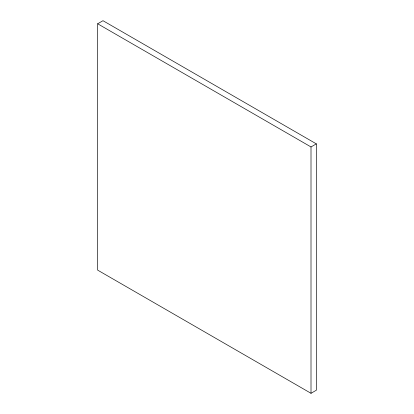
<?xml version="1.0" encoding="UTF-8"?>
<svg xmlns="http://www.w3.org/2000/svg" width="414" height="414" viewBox="0 0 414 414"><rect width="100%" height="100%" fill="white"/><g stroke="black" fill="none" stroke-linecap="round" stroke-linejoin="round"><path stroke-width="0.62" d="M97.663 23.779L102.993 20.7L316.337 143.87L316.337 390.221L311.007 393.3L97.663 270.13L97.663 23.779L311.007 146.949L316.337 143.87M311.007 146.949L311.007 393.3"/></g></svg>
